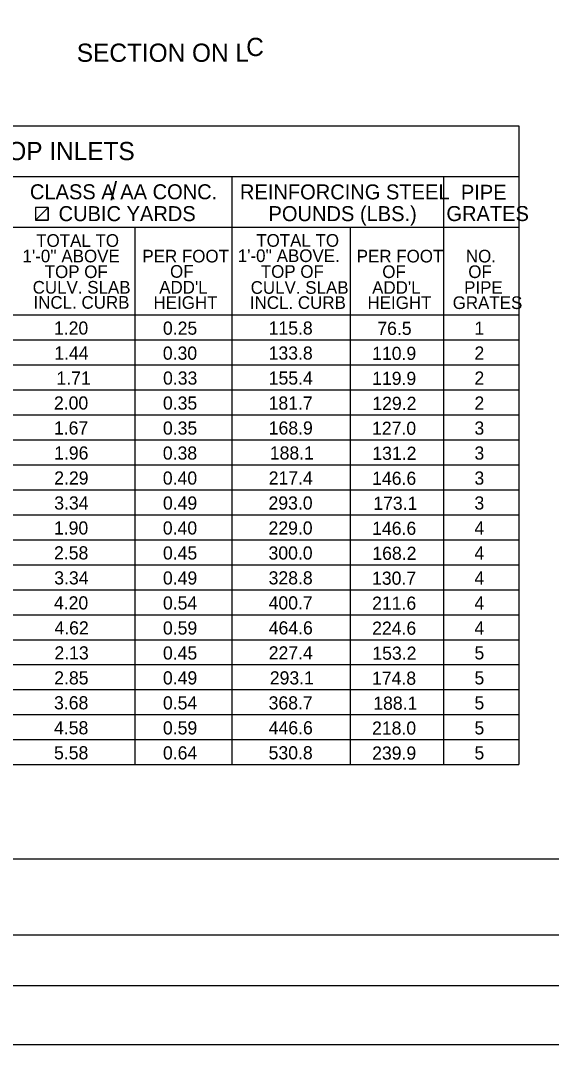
# Model space of a CAD drawing. Extents: x -780 to 21, y -30 to 258.
# Drawn here: x -549.5 to -497.1, y -21.2 to 80 of the extents above; entities that cross this region are included whole.
import ezdxf

# ---------------------------------------------------------------- set-up
doc = ezdxf.new("R2010")
doc.units = 0
doc.layers.add('Level 1', color=7, linetype='Continuous')

msp = doc.modelspace()

# ---------------------------------------------------------------- linework, layer by layer
at = {"layer": 'Level 1'}
for p, q in [((-640.87, 69.58), (-500.34, 69.58)), ((-500.34, 69.58), (-500.34, 6.47)), ((-640.87, 64.58), (-500.34, 64.58)), ((-528.65, 64.58), (-528.65, 6.47)), ((-507.78, 64.58), (-507.78, 6.47)), ((-640.87, 59.58), (-500.34, 59.58)), ((-538.24, 59.58), (-538.24, 6.47)), ((-516.99, 59.58), (-516.99, 6.47)), ((-640.87, 50.9), (-500.34, 50.9)), ((-640.87, 48.44), (-500.34, 48.44)), ((-640.87, 45.97), (-500.34, 45.97)), ((-640.87, 43.5), (-500.34, 43.5)), ((-640.87, 41.03), (-500.34, 41.03)), ((-640.87, 38.56), (-500.34, 38.56)), ((-640.87, 36.09), (-500.34, 36.09)), ((-640.87, 33.63), (-500.34, 33.63)), ((-640.87, 31.16), (-500.34, 31.16)), ((-640.87, 28.69), (-500.34, 28.69)), ((-640.87, 26.22), (-500.34, 26.22)), ((-640.87, 23.75), (-500.34, 23.75)), ((-640.87, 21.28), (-500.34, 21.28)), ((-640.87, 18.81), (-500.34, 18.81)), ((-640.87, 16.35), (-500.34, 16.35)), ((-640.87, 13.88), (-500.34, 13.88)), ((-640.87, 11.41), (-500.34, 11.41)), ((-640.87, 8.94), (-500.34, 8.94)), ((-640.87, 6.47), (-500.34, 6.47)), ((-743.46, -2.84), (-418.44, -2.84)), ((-758.46, -10.34), (-413.44, -10.34)), ((-773.46, -15.34), (-413.44, -15.34))]:
    msp.add_line(p, q, dxfattribs=at)
for points in [[(-779.63, -21.18), (-409.53, -21.18), (-409.53, 249.91), (-779.63, 249.91)], [(-548.03, 60.25), (-546.79, 60.25), (-546.79, 61.51), (-548.03, 61.51)], [(-548.03, 60.25), (-546.79, 61.51), (-546.79, 60.25)]]:
    msp.add_lwpolyline(points, close=True, dxfattribs=at)

# ---------------------------------------------------------------- texts
for s, height, p in [('C', 1.8, (-527.24, 76.47)), ('SECTION ON L', 1.8, (-543.96, 75.9)), ('DIMENSIONS & QUANTITIES - EXTRA DEPTH DROP INLETS', 1.8, (-606.59, 66.18)), ('CLASS A AA CONC.', 1.481, (-548.59, 62.32)), ('REINFORCING STEEL', 1.481, (-527.86, 62.31)), ('POUNDS (LBS.)', 1.481, (-525.04, 60.16)), ('CUBIC YARDS', 1.481, (-545.76, 60.16))]:
    msp.add_text(s, height=height, rotation=0.0048, dxfattribs=at).set_placement(p)
for s, height, p in [('/', 1.8, (-540.66, 62.23)), ('PIPE', 1.481, (-506.05, 62.27)), ('GRATES', 1.481, (-507.48, 60.17)), ('TOTAL TO', 1.25, (-547.97, 57.62)), ('TOTAL TO', 1.25, (-526.25, 57.63)), ("1'-0'' ABOVE", 1.25, (-549.32, 56.09)), ('PER FOOT', 1.25, (-537.49, 56.08)), ("1'-0'' ABOVE.", 1.25, (-528.07, 56.12)), ('PER FOOT', 1.25, (-516.33, 56.08)), ('NO.', 1.25, (-505.56, 56.08)), ('TOP OF', 1.25, (-547.13, 54.54)), ('OF', 1.25, (-534.76, 54.57)), ('TOP OF', 1.25, (-525.8, 54.56)), ('OF', 1.25, (-513.81, 54.54)), ('OF', 1.25, (-505.32, 54.54)), ('CULV. SLAB', 1.25, (-548.32, 53)), ("ADD'L", 1.25, (-535.83, 53)), ('CULV. SLAB', 1.25, (-526.8, 52.98)), ("ADD'L", 1.25, (-514.81, 52.98)), ('PIPE', 1.25, (-505.73, 52.98)), ('INCL. CURB', 1.25, (-548.24, 51.51)), ('HEIGHT', 1.25, (-536.39, 51.49)), ('INCL. CURB', 1.25, (-526.88, 51.49)), ('HEIGHT', 1.25, (-515.27, 51.48)), ('GRATES', 1.25, (-506.86, 51.48)), ('1.20', 1.3, (-546.22, 48.95)), ('0.25', 1.3, (-535.46, 48.94)), ('115.8', 1.3, (-525.03, 48.95)), ('76.5', 1.3, (-514.3, 48.92)), ('1', 1.3, (-504.71, 48.94)), ('1.44', 1.3, (-546.19, 46.48)), ('0.30', 1.3, (-535.47, 46.47)), ('133.8', 1.3, (-525.03, 46.48)), ('110.9', 1.3, (-514.81, 46.45)), ('2', 1.3, (-504.71, 46.48)), ('1.71', 1.3, (-545.97, 44.01)), ('0.33', 1.3, (-535.45, 44.01)), ('155.4', 1.3, (-525.02, 44.01)), ('119.9', 1.3, (-514.81, 43.98)), ('2', 1.3, (-504.71, 44.01)), ('2.00', 1.3, (-546.22, 41.55)), ('0.35', 1.3, (-535.46, 41.54)), ('181.7', 1.3, (-525.03, 41.54)), ('129.2', 1.3, (-514.79, 41.51)), ('2', 1.3, (-504.71, 41.54)), ('1.67', 1.3, (-546.22, 39.08)), ('0.35', 1.3, (-535.46, 39.07)), ('168.9', 1.3, (-525.02, 39.08)), ('127.0', 1.3, (-514.82, 39.05)), ('3', 1.3, (-504.71, 39.07)), ('1.96', 1.3, (-546.2, 36.61)), ('0.38', 1.3, (-535.47, 36.6)), ('188.1', 1.3, (-524.91, 36.61)), ('131.2', 1.3, (-514.79, 36.58)), ('3', 1.3, (-504.71, 36.6)), ('2.29', 1.3, (-546.19, 34.14)), ('0.40', 1.3, (-535.47, 34.13)), ('217.4', 1.3, (-525.02, 34.14)), ('146.6', 1.3, (-514.81, 34.11)), ('3', 1.3, (-504.71, 34.13)), ('3.34', 1.3, (-546.19, 31.67)), ('0.49', 1.3, (-535.46, 31.66)), ('293.0', 1.3, (-525.04, 31.67)), ('173.1', 1.3, (-514.7, 31.64)), ('3', 1.3, (-504.71, 31.67)), ('1.90', 1.3, (-546.22, 29.2)), ('0.40', 1.3, (-535.47, 29.2)), ('229.0', 1.3, (-525.04, 29.2)), ('146.6', 1.3, (-514.81, 29.17)), ('4', 1.3, (-504.71, 29.2)), ('2.58', 1.3, (-546.21, 26.74)), ('0.45', 1.3, (-535.46, 26.73)), ('300.0', 1.3, (-525.04, 26.73)), ('168.2', 1.3, (-514.79, 26.7)), ('4', 1.3, (-504.71, 26.73)), ('3.34', 1.3, (-546.19, 24.27)), ('0.49', 1.3, (-535.46, 24.26)), ('328.8', 1.3, (-525.03, 24.27)), ('130.7', 1.3, (-514.82, 24.24)), ('4', 1.3, (-504.71, 24.26)), ('4.20', 1.3, (-546.22, 21.8)), ('0.54', 1.3, (-535.46, 21.79)), ('400.7', 1.3, (-525.03, 21.8)), ('211.6', 1.3, (-514.81, 21.77)), ('4', 1.3, (-504.71, 21.79)), ('4.62', 1.3, (-546.17, 19.33)), ('0.59', 1.3, (-535.46, 19.32)), ('464.6', 1.3, (-525.02, 19.33)), ('224.6', 1.3, (-514.81, 19.3)), ('4', 1.3, (-504.71, 19.32)), ('2.13', 1.3, (-546.17, 16.86)), ('0.45', 1.3, (-535.46, 16.85)), ('227.4', 1.3, (-525.02, 16.86)), ('153.2', 1.3, (-514.79, 16.83)), ('5', 1.3, (-504.71, 16.86)), ('2.85', 1.3, (-546.19, 14.39)), ('0.49', 1.3, (-535.46, 14.39)), ('293.1', 1.3, (-524.91, 14.39)), ('174.8', 1.3, (-514.82, 14.36)), ('5', 1.3, (-504.71, 14.39)), ('3.68', 1.3, (-546.21, 11.93)), ('0.54', 1.3, (-535.46, 11.92)), ('368.7', 1.3, (-525.03, 11.92)), ('188.1', 1.3, (-514.7, 11.89)), ('5', 1.3, (-504.71, 11.92)), ('4.58', 1.3, (-546.21, 9.46)), ('0.59', 1.3, (-535.46, 9.45)), ('446.6', 1.3, (-525.02, 9.46)), ('218.0', 1.3, (-514.82, 9.43)), ('5', 1.3, (-504.71, 9.45)), ('5.58', 1.3, (-546.21, 6.99)), ('0.64', 1.3, (-535.46, 6.98)), ('530.8', 1.3, (-525.03, 6.99)), ('239.9', 1.3, (-514.81, 6.96)), ('5', 1.3, (-504.71, 6.98))]:
    msp.add_text(s, height=height, dxfattribs=at).set_placement(p)

doc.saveas('drawing.dxf')
